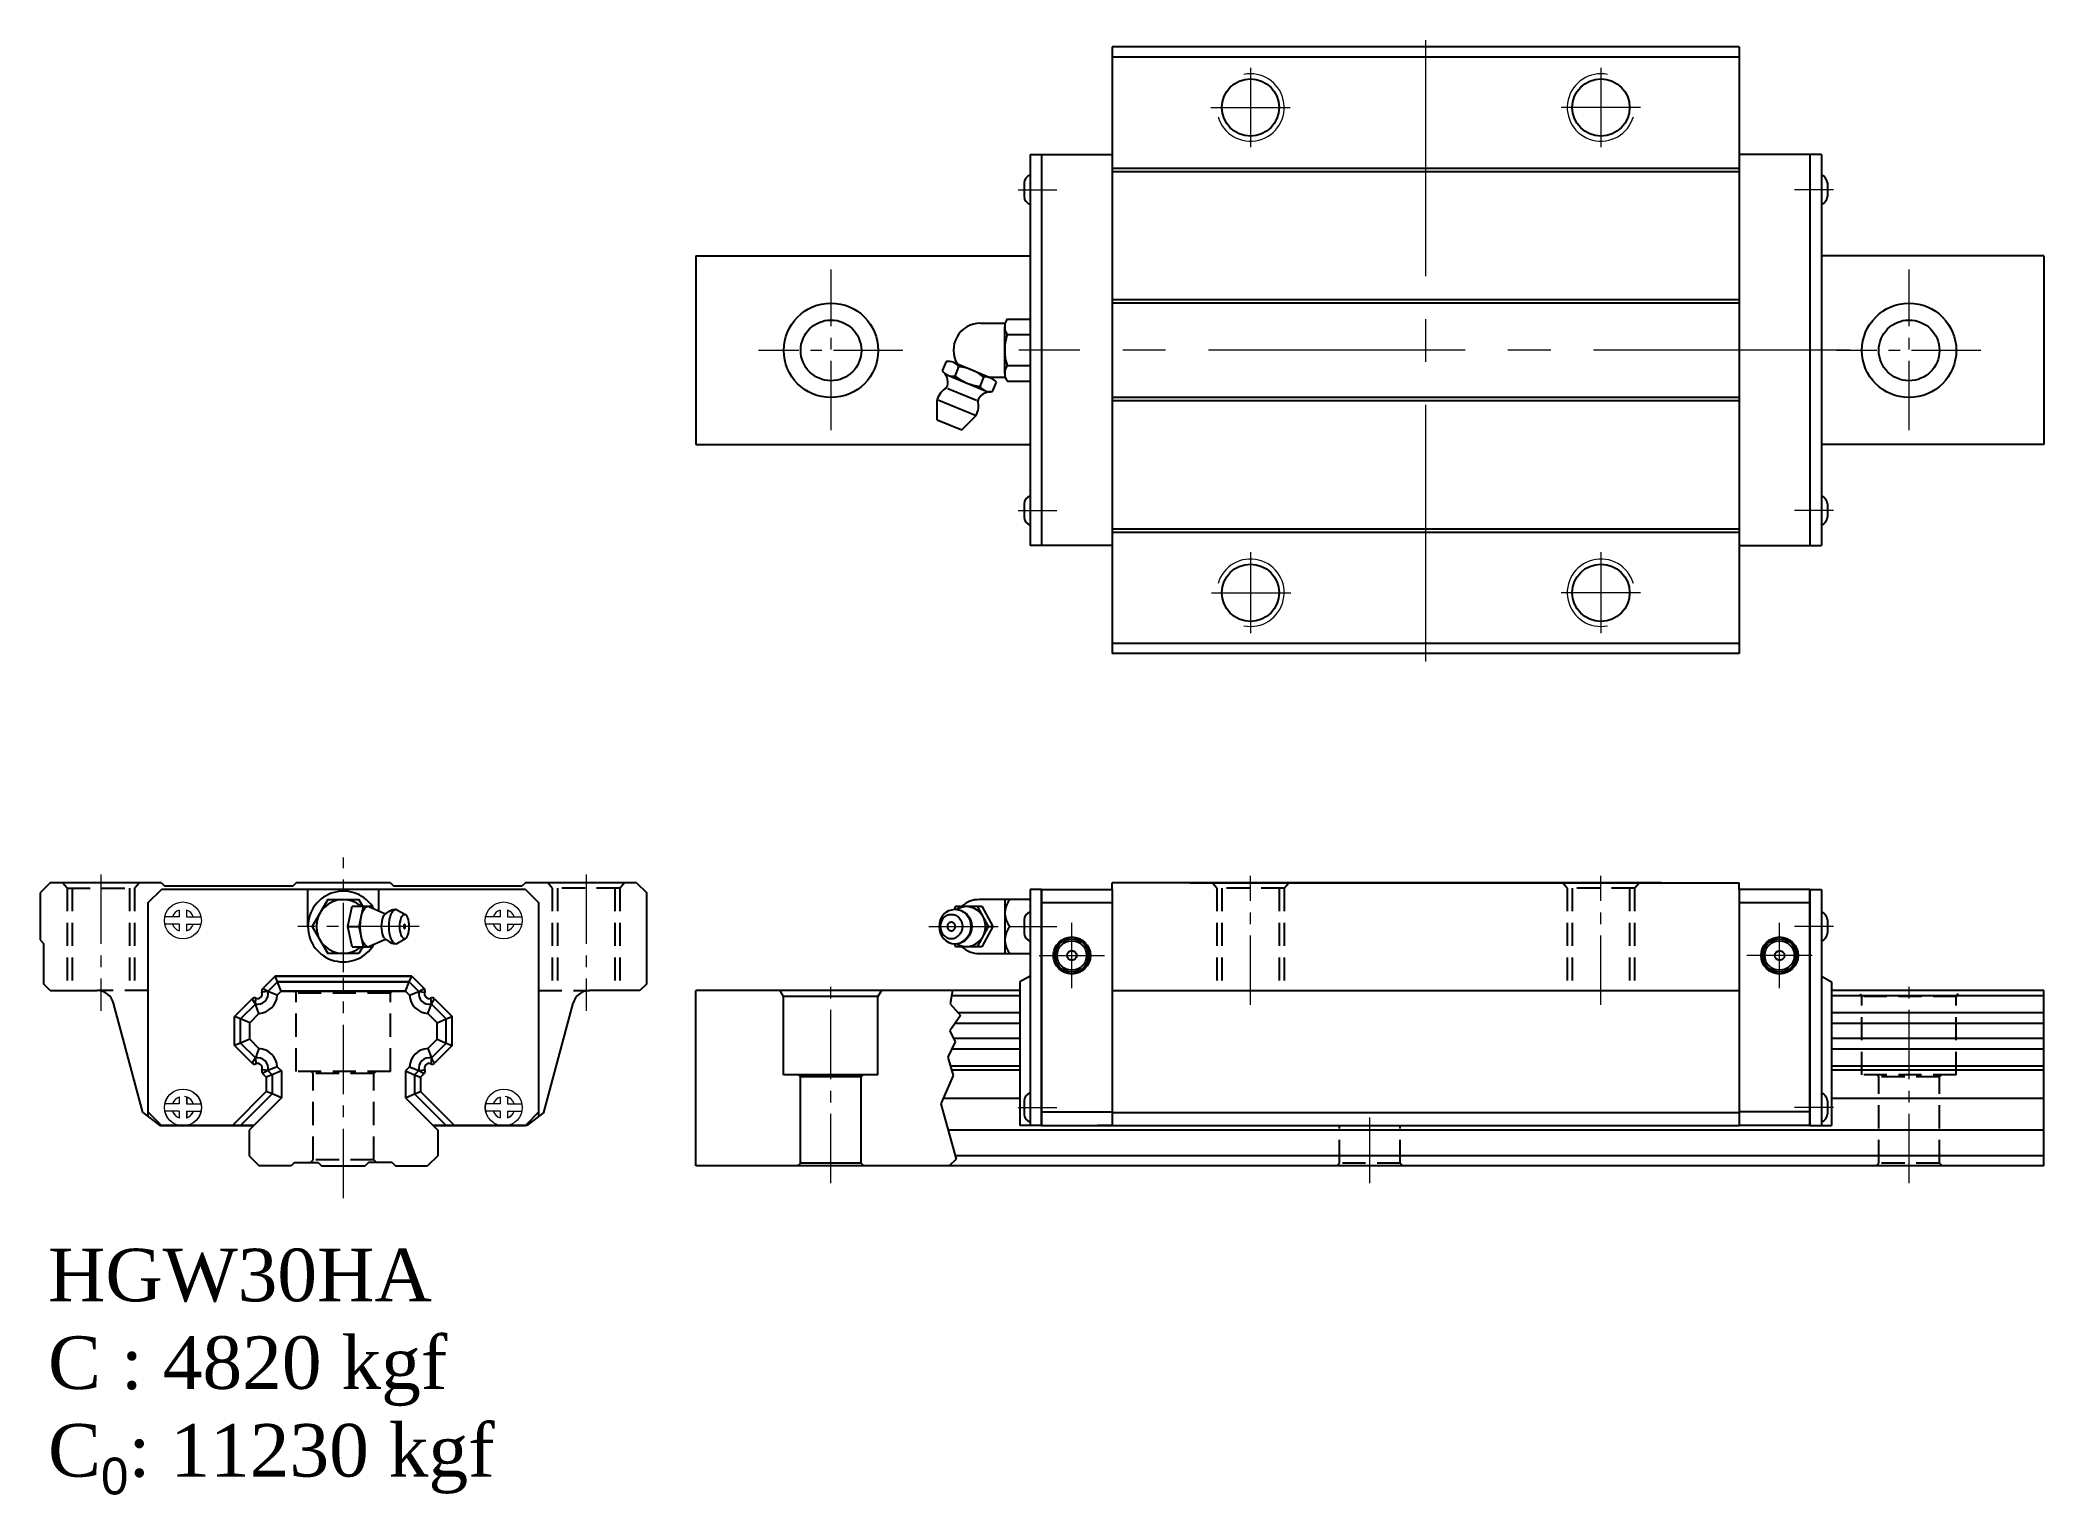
# Model space of a CAD drawing. Extents: x -45 to 252, y -55 to 161.
import ezdxf

# ---------------------------------------------------------------- set-up
doc = ezdxf.new("R2010")
doc.units = 0
doc.header["$LTSCALE"] = 2
doc.header["$MEASUREMENT"] = 0
doc.header["$PDSIZE"] = 0.001
doc.linetypes.add('CENTER2', pattern=[28.575, 19.05, -3.175, 3.175, -3.175])
doc.linetypes.add('DASHED2', pattern=[9.525, 6.35, -3.175])
doc.layers.get('0').update_dxf_attribs({"linetype": 'CONTINUOUS'})
for name, color, linetype, lineweight in [('AM7', 4, 'CENTER2', 20), ('中心線', 4, 'CENTER2', 20), ('指線', 3, 'CONTINUOUS', 15), ('標註線', 3, 'CONTINUOUS', 15)]:
    doc.layers.add(name, color=color, linetype=linetype, lineweight=lineweight)
doc.layers.add('建構線', color=1, linetype='CONTINUOUS')
doc.layers.add('虛線', color=6, linetype='DASHED2', plot=False)

# ---------------------------------------------------------------- blocks, each defined once
blk = doc.blocks.new('HGW30HA_F')
at = {"ltscale": 0.27}
for p, q in [((-35, 36), (-46.5, 36)), ((-46.5, 35), (-46.5, 36)), ((35, 36), (-35, 36)), ((-35, 36), (46.5, 36)), ((46.5, 35), (46.5, 36)), ((-57, 35), (-46.5, 35)), ((-57, 0), (-57, 35)), ((-57, 35), (-57, 0)), ((-57, 35), (-57, 0)), ((-46.5, 33), (-57, 33)), ((-46.5, 35), (-46.5, 0)), ((57, 35), (46.5, 35)), ((57, 35), (46.5, 35)), ((46.5, 35), (46.5, 0)), ((57, 33), (46.5, 33)), ((57, 35), (57, 0)), ((57, 35), (57, 0)), ((57, 0), (57, 35)), ((-46.5, 20), (46.5, 20)), ((-57, 2), (-46.5, 2)), ((-57, 0), (-46.5, 0)), ((-46.5, 0), (-48.7, 0)), ((-46.5, 1.93), (46.5, 1.93)), ((-46.5, 0), (46.5, 0)), ((57, 2), (46.5, 2)), ((57, 2), (46.5, 2)), ((57, 0), (46.5, 0)), ((57, 0), (46.5, 0))]:
    blk.add_line(p, q, dxfattribs=at)
for centre, radius in [((-52.5, 25.2), 2.75), ((-52.5, 25.2), 2.49), ((-52.5, 25.2), 2.19), ((52.5, 25.2), 2.75), ((52.5, 25.2), 2.49), ((52.5, 25.2), 2.19), ((-52.5, 25.2), 0.719), ((52.5, 25.2), 0.719)]:
    blk.add_circle(centre, radius, dxfattribs=at)
at = {"layer": '中心線', "ltscale": 0.27}
for p, q in [((-26, 17.87), (-26, 37.03)), ((26, 17.87), (26, 37.03)), ((-52.5, 20.36), (-52.5, 30.04)), ((52.5, 20.36), (52.5, 30.04)), ((-57.34, 25.2), (-47.66, 25.2)), ((57.34, 25.2), (47.66, 25.2))]:
    blk.add_line(p, q, dxfattribs=at)
at = {"layer": '虛線', "ltscale": 0.27}
for p, q in [((-31, 35.2), (-31.68, 36)), ((-21, 35.2), (-20.32, 36)), ((21, 35.2), (20.32, 36)), ((31, 35.2), (31.68, 36)), ((-21, 35.2), (-31, 35.2)), ((-31, 35.2), (-31, 20)), ((-30.25, 35.2), (-30.25, 20)), ((-21.75, 35.2), (-21.75, 20)), ((-21, 35.2), (-21, 20)), ((31, 35.2), (21, 35.2)), ((21, 35.2), (21, 20)), ((21.75, 35.2), (21.75, 20)), ((30.25, 35.2), (30.25, 20)), ((31, 35.2), (31, 20))]:
    blk.add_line(p, q, dxfattribs=at)
blk = doc.blocks.new('A$C2DEF36D5')
for centre in [(-36.1, 26), (35.9, 26), (-36.1, -26), (35.9, -26)]:
    blk.add_circle(centre, 4.25)
at = {"layer": '標註線'}
for centre, start, end in [((-36.1, 26), 168.558, 74.1328), ((35.9, 26), 105.8672, 11.442), ((-36.1, -26), 285.8672, 191.442), ((35.9, -26), 348.558, 254.1328)]:
    blk.add_arc(centre, 5, start, end, dxfattribs=at)

msp = doc.modelspace()

# ---------------------------------------------------------------- linework, layer by layer
for p, q in [((114.08, 160.02), (114.08, 70.02)), ((207.08, 160.02), (114.08, 160.02)), ((114.08, 158.52), (207.08, 158.52)), ((207.08, 160.02), (207.08, 70.02)), ((101.88, 144.02), (101.88, 86.02)), ((219.28, 144.02), (219.28, 86.02)), ((101, 139.82), (101, 137.82)), ((101, 139.82), (101, 137.82)), ((114.08, 142.02), (207.08, 142.02)), ((114.08, 141.52), (207.08, 141.52)), ((220.17, 139.82), (220.17, 137.82)), ((220.17, 139.82), (220.17, 137.82)), ((52.3, 129.02), (101.88, 129.02)), ((252.3, 129.02), (219.28, 129.02)), ((114.08, 122.52), (207.08, 122.52)), ((114.08, 122.02), (207.08, 122.02)), ((114.08, 108.02), (207.08, 108.02)), ((114.08, 107.52), (207.08, 107.52)), ((52.3, 101.02), (101.88, 101.02)), ((252.3, 101.02), (219.28, 101.02)), ((101, 92.22), (101, 90.22)), ((101, 92.22), (101, 90.22)), ((220.17, 92.22), (220.17, 90.22)), ((220.17, 92.22), (220.17, 90.22)), ((114.08, 88.52), (207.08, 88.52)), ((114.08, 88.02), (207.08, 88.02)), ((114.08, 71.52), (207.08, 71.52)), ((207.08, 70.02), (114.08, 70.02)), ((101.88, 35), (101.88, 22.14)), ((101.88, 35), (101.88, 22.14)), ((103.58, 35), (101.88, 35)), ((103.58, 35), (101.88, 35)), ((217.58, 35), (219.28, 35)), ((217.58, 35), (219.28, 35)), ((219.28, 35), (219.28, 22.14)), ((219.28, 35), (219.28, 22.14)), ((101, 30.5), (101, 28.5)), ((101, 30.5), (101, 28.5)), ((220.17, 30.5), (220.17, 28.5)), ((220.17, 30.5), (220.17, 28.5)), ((101.88, 22.14), (100.38, 21.27)), ((101.88, 22.14), (100.38, 21.27)), ((100.38, 21.27), (100.38, 0)), ((100.38, 21.27), (100.38, 0)), ((101.88, 22.14), (101.88, 0)), ((101.88, 22.14), (101.88, 0)), ((219.28, 22.14), (219.28, 0)), ((219.28, 22.14), (219.28, 0)), ((219.28, 22.14), (220.78, 21.27)), ((219.28, 22.14), (220.78, 21.27)), ((220.78, 21.27), (220.78, 0)), ((220.78, 21.27), (220.78, 0)), ((101, 3.65), (101, 1.65)), ((101, 3.65), (101, 1.65)), ((220.17, 3.65), (220.17, 1.65)), ((220.17, 3.65), (220.17, 1.65)), ((103.58, 0), (100.38, 0)), ((103.58, 0), (100.38, 0)), ((217.58, 0), (220.78, 0)), ((217.58, 0), (220.78, 0))]:
    msp.add_line(p, q)
at = {"ltscale": 0.27}
for p, q in [((101.88, 144.02), (114.08, 144.02)), ((103.58, 144.02), (103.58, 86.02)), ((219.28, 144.02), (207.08, 144.02)), ((217.58, 144.02), (217.58, 86.02)), ((52.3, 129.02), (52.3, 101.02)), ((252.3, 129.02), (252.3, 101.02)), ((114.08, 86.02), (101.88, 86.02)), ((207.08, 86.02), (219.28, 86.02)), ((-43.5, 36), (-45, 34.5)), ((-27, 36), (-43.5, 36)), ((-27, 36), (-26.5, 35.5)), ((-7, 36), (-7.5, 35.5)), ((7, 36), (-7, 36)), ((7, 36), (7.5, 35.5)), ((27, 36), (26.5, 35.5)), ((43.5, 36), (27, 36)), ((43.5, 36), (45, 34.5)), ((-45, 34.5), (-45, 27.5)), ((-29, 33), (-27, 35)), ((-29, 33), (-29, 1.36)), ((27, 35), (-27, 35)), ((-7.5, 35.5), (-26.5, 35.5)), ((-5.25, 29.5), (-5.25, 35)), ((-5.25, 29.5), (-5.25, 35)), ((-2.31, 33.5), (-4.62, 29.5)), ((-2.31, 33.5), (2.31, 33.5)), ((2.89, 32.5), (2.31, 33.5)), ((5.25, 31.82), (5.25, 35)), ((5.25, 31.82), (5.25, 35)), ((26.5, 35.5), (7.5, 35.5)), ((27, 35), (29, 33)), ((29, 1.36), (29, 33)), ((45, 21), (45, 34.5)), ((101.88, 33.5), (94.37, 33.5)), ((98.12, 33.5), (98.12, 25.5)), ((103.58, 0), (103.58, 35)), ((103.58, 35), (103.58, 0)), ((103.58, 35), (103.58, 0)), ((217.58, 35), (217.58, 0)), ((217.58, 35), (217.58, 0)), ((217.58, 0), (217.58, 35)), ((0.64, 29.5), (1.3, 32.5)), ((1.3, 32.5), (4.32, 32.5)), ((2.33, 29.5), (2.99, 32.5)), ((2.5, 29.5), (2.53, 30.09)), ((2.53, 30.09), (2.59, 30.65)), ((2.59, 30.65), (2.7, 31.17)), ((2.7, 31.17), (2.84, 31.62)), ((2.84, 31.62), (3.01, 31.99)), ((3.01, 31.99), (3.21, 32.27)), ((3.21, 32.27), (3.43, 32.44)), ((3.43, 32.44), (3.65, 32.5)), ((3.65, 32.5), (3.88, 32.44)), ((3.88, 32.44), (5.88, 31.54)), ((4.38, 32.22), (4.32, 32.5)), ((5.68, 29.5), (5.7, 29.88)), ((5.7, 29.88), (5.74, 30.25)), ((5.74, 30.25), (5.81, 30.58)), ((5.81, 30.58), (5.9, 30.88)), ((5.88, 31.54), (6.12, 31.44)), ((5.9, 30.88), (6.01, 31.12)), ((6.01, 31.12), (6.14, 31.3)), ((6.12, 31.44), (6.33, 31.45)), ((6.14, 31.3), (6.28, 31.41)), ((6.28, 31.41), (6.33, 31.45)), ((6.33, 31.45), (6.89, 31.81)), ((6.72, 31.68), (6.89, 31.81)), ((6.79, 29.5), (6.81, 30)), ((6.81, 30), (6.86, 30.48)), ((6.86, 30.48), (6.95, 30.92)), ((6.89, 31.81), (7.21, 31.98)), ((6.95, 30.92), (7.07, 31.31)), ((7.07, 31.31), (7.22, 31.62)), ((7.21, 31.98), (7.4, 32.03)), ((7.22, 31.62), (7.39, 31.86)), ((7.39, 31.86), (7.57, 32)), ((7.4, 32.03), (7.76, 32.05)), ((7.57, 32), (7.76, 32.05)), ((7.76, 32.05), (7.95, 32)), ((7.95, 32), (9.2, 31.26)), ((8.39, 29.5), (8.4, 29.85)), ((8.4, 29.85), (8.44, 30.19)), ((8.44, 30.19), (8.5, 30.5)), ((8.5, 30.5), (8.59, 30.77)), ((8.59, 30.77), (8.69, 30.99)), ((8.69, 30.99), (8.81, 31.16)), ((8.81, 31.16), (8.94, 31.26)), ((8.94, 31.26), (9.07, 31.29)), ((9.07, 31.29), (9.2, 31.26)), ((9.2, 31.26), (9.33, 31.16)), ((9.45, 30.99), (9.33, 31.16)), ((9.56, 30.77), (9.45, 30.99)), ((9.64, 30.5), (9.56, 30.77)), ((9.7, 30.19), (9.64, 30.5)), ((9.74, 29.85), (9.7, 30.19)), ((9.76, 29.5), (9.74, 29.85)), ((88.43, 30), (88.38, 29.5)), ((88.56, 30.48), (88.43, 30)), ((88.58, 29.85), (88.54, 29.5)), ((88.78, 30.92), (88.56, 30.48)), ((88.67, 30.19), (88.58, 29.85)), ((88.82, 30.5), (88.67, 30.19)), ((89.07, 31.31), (88.78, 30.92)), ((89.03, 30.77), (88.82, 30.5)), ((89.03, 30.77), (89.28, 30.99)), ((89.07, 31.31), (89.43, 31.62)), ((89.28, 30.99), (89.57, 31.16)), ((89.43, 31.62), (89.84, 31.86)), ((89.54, 31.14), (89.54, 31.14)), ((89.57, 31.16), (89.88, 31.26)), ((89.84, 31.86), (90.28, 32)), ((89.88, 31.26), (90.2, 31.29)), ((90.2, 31.29), (90.52, 31.26)), ((90.28, 32), (90.74, 32.05)), ((90.52, 31.26), (90.83, 31.16)), ((90.84, 32.5), (90.6, 32.04)), ((90.74, 32.05), (91.2, 32)), ((90.83, 31.16), (91.12, 30.99)), ((90.84, 32.5), (94.74, 32.5)), ((90.96, 32.03), (91.38, 32.27)), ((91.12, 30.99), (91.37, 30.77)), ((91.2, 32), (91.35, 31.98)), ((91.2, 32), (91.64, 31.86)), ((91.35, 31.98), (91.78, 31.83)), ((91.37, 30.77), (91.58, 30.5)), ((91.38, 32.27), (91.9, 32.44)), ((91.58, 30.5), (91.73, 30.19)), ((91.64, 31.86), (92.05, 31.62)), ((91.73, 30.19), (91.82, 29.85)), ((91.78, 31.83), (92.19, 31.6)), ((91.82, 29.85), (91.85, 29.5)), ((91.9, 32.44), (92.44, 32.5)), ((92.05, 31.62), (92.41, 31.31)), ((92.19, 31.6), (92.54, 31.29)), ((92.41, 31.31), (92.7, 30.92)), ((92.44, 32.5), (92.98, 32.44)), ((92.54, 31.29), (92.83, 30.9)), ((92.7, 30.92), (92.92, 30.48)), ((92.83, 30.9), (93.05, 30.47)), ((92.92, 30.48), (93.05, 30)), ((92.98, 32.44), (93.5, 32.27)), ((93.05, 30.47), (93.18, 29.99)), ((93.05, 30), (93.1, 29.5)), ((93.18, 29.99), (93.22, 29.5)), ((93.5, 32.27), (93.98, 31.99)), ((93.98, 31.99), (94.4, 31.62)), ((94.04, 32.5), (95.64, 29.5)), ((94.4, 31.62), (94.75, 31.17)), ((94.74, 32.5), (96.34, 29.5)), ((94.75, 31.17), (95, 30.65)), ((95, 30.65), (95.16, 30.09)), ((95.16, 30.09), (95.22, 29.5)), ((-45, 27.5), (-44.5, 27)), ((-44.5, 27), (-44.5, 21)), ((-4.62, 29.5), (-2.31, 25.5)), ((0.64, 29.5), (2.33, 29.5)), ((1.3, 26.5), (0.64, 29.5)), ((2.99, 26.5), (2.33, 29.5)), ((2.53, 28.91), (2.5, 29.5)), ((2.59, 28.35), (2.53, 28.91)), ((2.7, 27.83), (2.59, 28.35)), ((2.84, 27.38), (2.7, 27.83)), ((3.01, 27.01), (2.84, 27.38)), ((3.21, 26.73), (3.01, 27.01)), ((3.88, 26.56), (5.88, 27.46)), ((4.32, 26.5), (4.38, 26.78)), ((5.7, 29.12), (5.68, 29.5)), ((5.74, 28.75), (5.7, 29.12)), ((5.81, 28.42), (5.74, 28.75)), ((5.9, 28.12), (5.81, 28.42)), ((5.88, 27.46), (6.12, 27.56)), ((6.01, 27.88), (5.9, 28.12)), ((6.14, 27.7), (6.01, 27.88)), ((6.07, 27.56), (6.12, 27.56)), ((6.12, 27.56), (6.33, 27.55)), ((6.14, 27.7), (6.28, 27.59)), ((6.28, 27.59), (6.33, 27.55)), ((6.33, 27.55), (6.89, 27.19)), ((6.81, 29), (6.79, 29.5)), ((6.86, 28.52), (6.81, 29)), ((6.95, 28.08), (6.86, 28.52)), ((6.89, 27.19), (7.21, 27.02)), ((7.07, 27.69), (6.95, 28.08)), ((7.22, 27.38), (7.07, 27.69)), ((7.21, 27.02), (7.4, 26.97)), ((7.39, 27.14), (7.22, 27.38)), ((7.39, 27.14), (7.57, 27)), ((7.4, 26.97), (7.76, 26.95)), ((7.57, 27), (7.76, 26.95)), ((7.76, 26.95), (7.95, 27)), ((7.95, 27), (9.2, 27.74)), ((8.4, 29.15), (8.39, 29.5)), ((8.44, 28.81), (8.4, 29.15)), ((8.5, 28.5), (8.44, 28.81)), ((8.59, 28.23), (8.5, 28.5)), ((8.69, 28.01), (8.59, 28.23)), ((8.81, 27.84), (8.69, 28.01)), ((8.8, 27.86), (8.8, 27.86)), ((8.81, 27.84), (8.94, 27.74)), ((8.94, 27.74), (9.07, 27.71)), ((9.07, 27.71), (9.2, 27.74)), ((9.2, 27.74), (9.33, 27.84)), ((9.33, 27.84), (9.45, 28.01)), ((9.45, 28.01), (9.56, 28.23)), ((9.56, 28.23), (9.64, 28.5)), ((9.64, 28.5), (9.7, 28.81)), ((9.7, 28.81), (9.74, 29.15)), ((9.74, 29.15), (9.76, 29.5)), ((88.38, 29.5), (88.43, 29)), ((88.43, 29), (88.56, 28.52)), ((88.54, 29.5), (88.58, 29.15)), ((88.56, 28.52), (88.78, 28.08)), ((88.58, 29.15), (88.67, 28.81)), ((88.67, 28.81), (88.82, 28.5)), ((88.78, 28.08), (89.07, 27.69)), ((88.82, 28.5), (89.03, 28.23)), ((89.03, 28.23), (89.28, 28.01)), ((89.07, 27.69), (89.43, 27.38)), ((89.28, 28.01), (89.57, 27.84)), ((89.43, 27.38), (89.84, 27.14)), ((89.54, 27.86), (89.54, 27.86)), ((89.57, 27.84), (89.88, 27.74)), ((89.84, 27.14), (90.28, 27)), ((89.88, 27.74), (90.2, 27.71)), ((90.2, 27.71), (90.52, 27.74)), ((90.28, 27), (90.74, 26.95)), ((90.52, 27.74), (90.83, 27.84)), ((90.6, 26.96), (90.84, 26.5)), ((90.74, 26.95), (91.2, 27)), ((90.83, 27.84), (91.12, 28.01)), ((90.96, 26.97), (91.38, 26.73)), ((91.12, 28.01), (91.37, 28.23)), ((91.2, 27), (91.64, 27.14)), ((91.2, 27), (91.35, 27.02)), ((91.35, 27.02), (91.78, 27.17)), ((91.58, 28.5), (91.37, 28.23)), ((91.73, 28.81), (91.58, 28.5)), ((91.64, 27.14), (92.05, 27.38)), ((91.82, 29.15), (91.73, 28.81)), ((91.78, 27.17), (92.19, 27.4)), ((91.85, 29.5), (91.82, 29.15)), ((92.05, 27.38), (92.41, 27.69)), ((92.19, 27.4), (92.54, 27.71)), ((92.7, 28.08), (92.41, 27.69)), ((92.83, 28.1), (92.54, 27.71)), ((92.92, 28.52), (92.7, 28.08)), ((93.05, 28.53), (92.83, 28.1)), ((93.05, 29), (92.92, 28.52)), ((93.1, 29.5), (93.05, 29)), ((93.18, 29.01), (93.05, 28.53)), ((93.22, 29.5), (93.18, 29.01)), ((93.5, 26.73), (93.98, 27.01)), ((93.98, 27.01), (94.4, 27.38)), ((95.64, 29.5), (94.04, 26.5)), ((94.75, 27.83), (94.4, 27.38)), ((96.34, 29.5), (94.74, 26.5)), ((95, 28.35), (94.75, 27.83)), ((95.16, 28.91), (95, 28.35)), ((95.22, 29.5), (95.16, 28.91)), ((95.64, 29.5), (96.34, 29.5)), ((2.31, 25.5), (-2.31, 25.5)), ((1.3, 26.5), (4.32, 26.5)), ((2.89, 26.5), (2.31, 25.5)), ((3.21, 26.73), (3.43, 26.56)), ((3.43, 26.56), (3.65, 26.5)), ((3.65, 26.5), (3.88, 26.56)), ((94.74, 26.5), (90.84, 26.5)), ((91.38, 26.73), (91.9, 26.56)), ((91.9, 26.56), (92.44, 26.5)), ((92.44, 26.5), (92.98, 26.56)), ((92.98, 26.56), (93.5, 26.73)), ((94.37, 25.5), (101.88, 25.5)), ((-43.5, 20), (-44.5, 21)), ((-10.14, 22.14), (-11.97, 20.3)), ((-10.14, 22.14), (-11.97, 20.3)), ((-9.78, 21.27), (-11.21, 19.85)), ((-9.78, 21.27), (-11.21, 19.85)), ((-10.14, 22.14), (10.14, 22.14)), ((10.14, 22.14), (-10.14, 22.14)), ((-9.78, 21.27), (-10.14, 22.14)), ((-9.78, 21.27), (-10.14, 22.14)), ((-9.78, 21.27), (9.78, 21.27)), ((9.78, 21.27), (-9.78, 21.27)), ((-9.21, 19.9), (-9.78, 21.27)), ((-9.21, 19.9), (-9.78, 21.27)), ((9.21, 19.9), (9.78, 21.27)), ((9.21, 19.9), (9.78, 21.27)), ((9.78, 21.27), (10.14, 22.14)), ((9.78, 21.27), (10.14, 22.14)), ((9.78, 21.27), (11.21, 19.85)), ((9.78, 21.27), (11.21, 19.85)), ((10.14, 22.14), (11.97, 20.3)), ((10.14, 22.14), (11.97, 20.3)), ((45, 21), (44, 20)), ((-43.5, 20), (-36.51, 20)), ((-29.75, 1.93), (-34.09, 18.15)), ((-13.52, 18.76), (-16.14, 16.14)), ((-13.52, 18.76), (-16.14, 16.14)), ((-13.06, 18), (-15.27, 15.78)), ((-13.06, 18), (-15.27, 15.78)), ((-13.06, 18), (-13.52, 18.76)), ((-13.06, 18), (-13.52, 18.76)), ((-13.06, 18), (-12.98, 18.87)), ((-13.06, 18), (-12.98, 18.87)), ((-12.52, 16.59), (-13.06, 18)), ((-12.52, 16.59), (-13.06, 18)), ((-11.21, 19.85), (-12.08, 19.77)), ((-11.21, 19.85), (-12.08, 19.77)), ((-11.21, 19.85), (-11.97, 20.3)), ((-11.21, 19.85), (-11.97, 20.3)), ((-9.81, 19.3), (-11.21, 19.85)), ((-9.8, 19.31), (-11.21, 19.85)), ((-9.21, 19.9), (-9.8, 19.31)), ((-9.21, 19.9), (-9.8, 19.31)), ((-9.21, 19.9), (9.21, 19.9)), ((9.21, 19.9), (-9.21, 19.9)), ((-9.21, 19.9), (9.21, 19.9)), ((9.21, 19.9), (-9.21, 19.9)), ((9.11, 19.9), (-9.11, 19.9)), ((-9.11, 19.9), (9.11, 19.9)), ((9.11, 19.9), (-9.11, 19.9)), ((-9.11, 19.9), (9.11, 19.9)), ((9.21, 19.9), (9.8, 19.31)), ((9.21, 19.9), (9.8, 19.31)), ((9.21, 19.9), (9.8, 19.31)), ((9.21, 19.9), (9.8, 19.31)), ((9.8, 19.31), (11.21, 19.85)), ((9.81, 19.3), (11.21, 19.85)), ((11.21, 19.85), (11.97, 20.3)), ((11.21, 19.85), (11.97, 20.3)), ((11.21, 19.85), (12.08, 19.77)), ((11.21, 19.85), (12.08, 19.77)), ((12.52, 16.59), (13.06, 18)), ((12.52, 16.59), (13.06, 18)), ((13.06, 18), (12.98, 18.87)), ((13.06, 18), (12.98, 18.87)), ((13.06, 18), (13.51, 18.76)), ((13.06, 18), (13.51, 18.76)), ((13.06, 18), (15.27, 15.78)), ((13.06, 18), (15.27, 15.78)), ((13.51, 18.76), (16.14, 16.14)), ((13.51, 18.76), (16.14, 16.14)), ((29.75, 1.93), (34.09, 18.15)), ((44, 20), (36.51, 20)), ((52.3, -6), (52.3, 20)), ((100.38, 20), (52.3, 20)), ((65.3, 19.1), (64.78, 20)), ((65.3, 7.5), (65.3, 19.1)), ((79.3, 19.1), (65.3, 19.1)), ((79.82, 20), (79.3, 19.1)), ((79.3, 7.5), (79.3, 19.1)), ((100.38, 19.2), (90.23, 19.2)), ((252.3, 20), (220.78, 20)), ((252.3, 19.2), (220.78, 19.2)), ((252.3, -6), (252.3, 20)), ((-16.14, 11.85), (-16.14, 16.14)), ((-16.14, 11.85), (-16.14, 16.14)), ((-15.27, 15.78), (-16.14, 16.14)), ((-15.27, 15.78), (-16.14, 16.14)), ((-13.9, 15.21), (-15.27, 15.78)), ((-13.9, 15.21), (-15.27, 15.78)), ((-15.27, 12.21), (-15.27, 15.78)), ((-15.27, 12.21), (-15.27, 15.78)), ((-12.52, 16.59), (-13.9, 15.21)), ((-12.52, 16.59), (-13.9, 15.21)), ((-13.9, 12.78), (-13.9, 15.21)), ((-13.9, 12.78), (-13.9, 15.21)), ((-13.9, 12.78), (-13.9, 15.21)), ((-13.9, 12.78), (-13.9, 15.21)), ((12.52, 16.59), (13.9, 15.21)), ((12.52, 16.59), (13.9, 15.21)), ((12.52, 16.59), (13.9, 15.21)), ((12.52, 16.59), (13.9, 15.21)), ((13.9, 15.21), (15.27, 15.78)), ((13.9, 15.21), (15.27, 15.78)), ((13.9, 12.78), (13.9, 15.21)), ((13.9, 12.78), (13.9, 15.21)), ((13.9, 12.78), (13.9, 15.21)), ((13.9, 12.78), (13.9, 15.21)), ((15.27, 15.78), (16.14, 16.14)), ((15.27, 15.78), (16.14, 16.14)), ((15.27, 12.21), (15.27, 15.78)), ((15.27, 12.21), (15.27, 15.78)), ((16.14, 11.85), (16.14, 16.14)), ((16.14, 11.85), (16.14, 16.14)), ((100.38, 15.11), (90.75, 15.11)), ((100.38, 16.7), (91.2, 16.7)), ((252.3, 16.7), (220.78, 16.7)), ((252.3, 15.11), (220.78, 15.11)), ((-15.27, 12.21), (-16.14, 11.85)), ((-15.27, 12.21), (-16.14, 11.85)), ((-13.9, 12.78), (-15.27, 12.21)), ((-13.9, 12.78), (-15.27, 12.21)), ((-15.27, 12.21), (-13.06, 10)), ((-15.27, 12.21), (-13.06, 10)), ((-13.9, 12.78), (-12.53, 11.4)), ((-13.9, 12.78), (-12.53, 11.4)), ((-13.9, 12.78), (-12.53, 11.4)), ((-13.9, 12.78), (-12.53, 11.4)), ((13.9, 12.78), (12.52, 11.4)), ((13.9, 12.78), (12.52, 11.4)), ((13.9, 12.78), (12.52, 11.4)), ((13.9, 12.78), (12.52, 11.4)), ((15.27, 12.21), (13.06, 10)), ((15.27, 12.21), (13.06, 10)), ((13.9, 12.78), (15.27, 12.21)), ((13.9, 12.78), (15.27, 12.21)), ((15.27, 12.21), (16.14, 11.85)), ((15.27, 12.21), (16.14, 11.85)), ((100.38, 12.88), (90.54, 12.88)), ((252.3, 12.88), (220.78, 12.88)), ((-16.14, 11.85), (-13.52, 9.23)), ((-16.14, 11.85), (-13.52, 9.23)), ((-13.52, 9.23), (-13.06, 10)), ((-13.52, 9.23), (-13.06, 10)), ((-12.53, 11.4), (-13.06, 10)), ((-12.52, 11.4), (-13.06, 10)), ((-13.06, 10), (-12.98, 9.12)), ((-13.06, 10), (-12.98, 9.12)), ((12.52, 11.4), (13.06, 10)), ((12.52, 11.4), (13.06, 10)), ((13.06, 10), (12.98, 9.12)), ((13.06, 10), (12.98, 9.12)), ((13.52, 9.23), (13.06, 10)), ((13.52, 9.23), (13.06, 10)), ((16.14, 11.85), (13.52, 9.23)), ((16.14, 11.85), (13.52, 9.23)), ((100.38, 11.29), (90.26, 11.29)), ((252.3, 11.29), (220.78, 11.29)), ((-11.21, 8.14), (-12.09, 8.23)), ((-11.21, 8.14), (-12.09, 8.23)), ((-11.21, 8.14), (-11.98, 7.69)), ((-11.98, 7.69), (-11.44, 7.15)), ((-11.21, 8.14), (-11.98, 7.69)), ((-11.98, 7.69), (-11.44, 7.15)), ((-10.57, 7.51), (-11.44, 7.15)), ((-10.57, 7.51), (-11.44, 7.15)), ((-11.44, 7.15), (-11.44, 5.03)), ((-11.44, 7.15), (-11.44, 5.03)), ((-9.8, 8.68), (-11.21, 8.14)), ((-9.8, 8.68), (-11.21, 8.14)), ((-11.21, 8.14), (-10.57, 7.51)), ((-11.21, 8.14), (-10.57, 7.51)), ((-9.2, 8.08), (-10.57, 7.51)), ((-9.2, 8.08), (-10.57, 7.51)), ((-10.57, 7.51), (-10.57, 4.67)), ((-10.57, 7.51), (-10.57, 4.67)), ((-9.8, 8.68), (-9.2, 8.08)), ((-9.8, 8.68), (-9.2, 8.08)), ((-9.8, 8.68), (-9.2, 8.08)), ((-9.8, 8.68), (-9.2, 8.08)), ((-9.2, 8.08), (-9.2, 4.1)), ((-9.2, 8.08), (-9.2, 4.1)), ((-9.2, 8.08), (-9.2, 4.1)), ((-9.2, 8.08), (-9.2, 4.1)), ((9.8, 8.68), (9.2, 8.08)), ((9.8, 8.68), (9.2, 8.08)), ((9.8, 8.68), (9.2, 8.08)), ((9.8, 8.68), (9.2, 8.08)), ((9.2, 8.08), (10.57, 7.51)), ((9.2, 8.08), (10.57, 7.51)), ((9.2, 8.08), (9.2, 4.1)), ((9.2, 8.08), (9.2, 4.1)), ((9.2, 8.08), (9.2, 4.1)), ((9.2, 8.08), (9.2, 4.1)), ((9.8, 8.68), (11.21, 8.14)), ((9.8, 8.68), (11.21, 8.14)), ((11.21, 8.14), (10.57, 7.51)), ((11.21, 8.14), (10.57, 7.51)), ((10.57, 7.51), (11.44, 7.15)), ((10.57, 7.51), (11.44, 7.15)), ((10.57, 7.51), (10.57, 4.67)), ((10.57, 7.51), (10.57, 4.67)), ((11.21, 8.14), (12.09, 8.23)), ((11.21, 8.14), (12.09, 8.23)), ((11.21, 8.14), (11.97, 7.69)), ((11.21, 8.14), (11.97, 7.69)), ((11.97, 7.69), (11.44, 7.15)), ((11.97, 7.69), (11.44, 7.15)), ((11.44, 7.15), (11.44, 5.03)), ((11.44, 7.15), (11.44, 5.03)), ((79.3, 7.5), (65.3, 7.5)), ((67.5, 7.5), (67.8, 7.2)), ((67.8, -5.6), (67.8, 7.2)), ((76.8, 7.2), (67.8, 7.2)), ((77.1, 7.5), (76.8, 7.2)), ((76.8, -5.6), (76.8, 7.2)), ((100.38, 8.79), (90.05, 8.79)), ((100.38, 8.18), (90.23, 8.18)), ((252.3, 8.79), (220.78, 8.79)), ((252.3, 8.18), (220.78, 8.18)), ((-11.44, 5.03), (-16.47, 0)), ((-11.44, 5.03), (-16.47, 0)), ((-10.57, 4.67), (-15.24, 0)), ((-10.57, 4.67), (-15.24, 0)), ((-9.2, 4.1), (-14, -0.7)), ((-9.2, 4.1), (-13.3, 0)), ((-10.57, 4.67), (-11.44, 5.03)), ((-10.57, 4.67), (-11.44, 5.03)), ((-9.2, 4.1), (-10.57, 4.67)), ((-9.2, 4.1), (-10.57, 4.67)), ((9.2, 4.1), (10.57, 4.67)), ((9.2, 4.1), (10.57, 4.67)), ((9.2, 4.1), (13.3, 0)), ((9.2, 4.1), (14, -0.7)), ((10.57, 4.67), (11.44, 5.03)), ((10.57, 4.67), (11.44, 5.03)), ((10.57, 4.67), (15.24, 0)), ((10.57, 4.67), (15.24, 0)), ((11.44, 5.03), (16.47, 0)), ((11.44, 5.03), (16.47, 0)), ((100.38, 4), (89, 4)), ((252.3, 4), (220.78, 4)), ((-29.75, 1.93), (-27.23, 0)), ((-27, 0), (-29, 2)), ((-13.3, 0), (-27, 0)), ((-27, 0), (-13.3, 0)), ((-27, 0), (-20.8, 0)), ((-27, 0), (-20.8, 0)), ((13.3, 0), (27, 0)), ((13.3, 0), (27, 0)), ((27, 0), (20.8, 0)), ((27.23, 0), (20.8, 0)), ((29, 2), (27, 0)), ((29.75, 1.93), (27.23, 0)), ((-27.23, 0), (-20.8, 0)), ((-27, 0), (-13.3, 0)), ((-14, -0.7), (-14, -4.5)), ((27, 0), (13.3, 0)), ((14, -0.7), (14, -4.5)), ((27, 0), (20.8, 0)), ((252.3, -0.7), (89.73, -0.7)), ((-14, -4.5), (-12.5, -6)), ((-7.25, -5.5), (-7.75, -6)), ((-7.25, -5.5), (-3.75, -5.5)), ((-3.75, -5.5), (-3.25, -6)), ((3.75, -5.5), (3.25, -6)), ((7.25, -5.5), (3.75, -5.5)), ((7.25, -5.5), (7.75, -6)), ((14, -4.5), (12.5, -6)), ((67.4, -6), (67.8, -5.6)), ((76.8, -5.6), (67.8, -5.6)), ((77.2, -6), (76.8, -5.6)), ((252.3, -4.5), (90.77, -4.5)), ((-7.75, -6), (-12.5, -6)), ((-3.25, -6), (3.25, -6)), ((7.75, -6), (12.5, -6)), ((252.3, -6), (52.3, -6))]:
    msp.add_line(p, q, dxfattribs=at)
at = {"linetype": 'Continuous'}
for p, q in [((94.52, 119.02), (98.19, 119.02)), ((98.46, 119.62), (101.88, 119.62)), ((98.12, 111.57), (98.12, 118.47)), ((98.46, 117.32), (101.88, 117.32)), ((88.89, 111.94), (89.46, 113.32)), ((90.5, 113.21), (96.08, 110.9)), ((89.7, 111.28), (95.28, 108.97)), ((90.75, 111.17), (91.32, 112.55)), ((94.47, 109.63), (95.04, 111.01)), ((95.65, 111.02), (98.19, 111.02)), ((96.33, 108.86), (96.9, 110.24)), ((98.46, 112.72), (101.88, 112.72)), ((98.46, 110.42), (101.88, 110.42)), ((88.12, 107.71), (93.88, 105.33)), ((88.12, 104.68), (88.12, 107.71)), ((89.68, 109.34), (93.93, 107.58)), ((88.12, 104.68), (91.74, 103.18)), ((91.74, 103.18), (93.88, 105.33))]:
    msp.add_line(p, q, dxfattribs=at)
at = {"ltscale": 0.27}
for points in [[(8.95, 29.5), (8.99, 29.28), (9.02, 29.22), (9.05, 29.19), (9.09, 29.19), (9.13, 29.22), (9.16, 29.28), (9.19, 29.41), (9.19, 29.5), (9.16, 29.72), (9.12, 29.78), (9.09, 29.81), (9.05, 29.81), (9.02, 29.78), (8.99, 29.72), (8.96, 29.59), (8.95, 29.5)], [(90.79, 29.5), (90.76, 29.71), (90.71, 29.82), (90.65, 29.91), (90.57, 30), (90.48, 30.06), (90.38, 30.11), (90.25, 30.14), (90.13, 30.14), (90.02, 30.11), (89.9, 30.05), (89.79, 29.96), (89.7, 29.85), (89.65, 29.73), (89.62, 29.63), (89.61, 29.5), (89.64, 29.29), (89.68, 29.18), (89.75, 29.09), (89.83, 29), (89.92, 28.94), (90.02, 28.89), (90.15, 28.86), (90.27, 28.86), (90.38, 28.89), (90.5, 28.95), (90.61, 29.04), (90.69, 29.15), (90.75, 29.27), (90.78, 29.37), (90.79, 29.5)]]:
    msp.add_lwpolyline(points, dxfattribs=at)
for centre, radius in [((72.35, 114.98), 7), ((232.3, 114.98), 7), ((72.35, 114.98), 4.5), ((232.3, 114.98), 4.5)]:
    msp.add_circle(centre, radius)
for centre, start, end in [((102.22, 139.8), 105.963, 179.0724), ((218.95, 139.8), 0.9276, 74.037), ((102.22, 137.84), 180.9276, 254.037), ((102.22, 137.84), 180.9276, 254.037), ((218.95, 137.84), 285.963, 359.0724), ((218.95, 137.84), 285.963, 359.0724), ((102.22, 92.2), 105.963, 179.0724), ((218.95, 92.2), 0.9276, 74.037), ((102.22, 90.24), 180.9276, 254.037), ((102.22, 90.24), 180.9276, 254.037), ((218.95, 90.24), 285.963, 359.0724), ((218.95, 90.24), 285.963, 359.0724), ((102.22, 30.48), 105.963, 179.0724), ((102.22, 30.48), 105.963, 179.0724), ((218.95, 30.48), 0.9276, 74.037), ((218.95, 30.48), 0.9276, 74.037), ((102.22, 28.52), 180.9276, 254.037), ((102.22, 28.52), 180.9276, 254.037), ((218.95, 28.52), 285.963, 359.0724), ((218.95, 28.52), 285.963, 359.0724), ((102.22, 3.63), 105.963, 179.0724), ((102.22, 3.63), 105.963, 179.0724), ((218.95, 3.63), 0.9276, 74.037), ((218.95, 3.63), 0.9276, 74.037), ((102.22, 1.67), 180.9276, 254.037), ((102.22, 1.67), 180.9276, 254.037), ((218.95, 1.67), 285.963, 359.0724), ((218.95, 1.67), 285.963, 359.0724)]:
    msp.add_arc(centre, 1.22, start, end)
at = {"linetype": 'Continuous'}
for centre, radius, start, end in [((94.52, 115.02), 4, 90, 210.8352), ((100.24, 118.47), 2.12, 147.1328, 212.8672), ((106.09, 115.02), 7.97, 163.2213, 196.7787), ((89.79, 111.5), 1.85, 34.6328, 100.3672), ((90.41, 112.99), 1.85, 214.6328, 280.3672), ((87.62, 110.26), 2.06, 335.8479, 45.8479), ((95.16, 116.57), 6.97, 230.7213, 264.2787), ((90.63, 105.61), 6.97, 50.7213, 84.2787), ((95.37, 109.19), 1.85, 34.6328, 100.3672), ((100.24, 111.57), 2.12, 147.1328, 212.8672), ((90.86, 106.91), 2.86, 118.5865, 163.5865), ((91.37, 106.7), 2.86, 331.4135, 16.4135), ((96.04, 106.77), 2.06, 89.1521, 159.1521), ((95.99, 110.68), 1.85, 214.6328, 280.3672)]:
    msp.add_arc(centre, radius, start, end, dxfattribs=at)
at = {"ltscale": 0.27}
for centre, radius, start, end in [((0, 29.5), 5.25, 30.2433, 329.7567), ((0, 29.5), 4, 48.5904, 311.4096), ((94.37, 29.5), 4, 90, 131.4096), ((101.07, 31.5), 2.95, 137.3886, 222.6114), ((101.07, 27.5), 2.95, 137.3886, 222.6114), ((94.37, 29.5), 4, 228.5904, 270), ((-36.51, 17.5), 2.5, 15.0001, 90.0001), ((-13.16, 18.41), 0.5, 68.5914, 135), ((-13.16, 18.41), 0.5, 68.5911, 134.9996), ((-12.73, 19.52), 1.56, 257.7699, 12.2301), ((-12.73, 19.52), 1.56, 257.7695, 12.2297), ((-12.73, 19.52), 0.69, 248.5914, 21.4086), ((-12.73, 19.52), 0.69, 248.5911, 21.4082), ((-12.73, 19.52), 2.93, 274.1425, 355.8575), ((-12.73, 19.52), 2.93, 274.1421, 355.8571), ((-12.73, 19.52), 2.93, 274.1425, 355.8575), ((-12.73, 19.52), 2.93, 274.1421, 355.8571), ((-11.62, 19.95), 0.5, 135, 201.4086), ((-11.62, 19.95), 0.5, 134.9996, 201.4082), ((12.73, 19.52), 2.93, 184.1425, 265.8575), ((12.73, 19.52), 2.93, 184.1421, 265.8571), ((12.73, 19.52), 2.93, 184.1425, 265.8575), ((12.73, 19.52), 2.93, 184.1421, 265.8571), ((12.73, 19.52), 1.56, 167.7699, 282.2301), ((12.73, 19.52), 1.56, 167.7695, 282.2297), ((11.62, 19.95), 0.5, 338.5914, 45), ((11.62, 19.95), 0.5, 338.5911, 44.9996), ((12.73, 19.52), 0.69, 158.5914, 291.4086), ((12.73, 19.52), 0.69, 158.5911, 291.4082), ((13.16, 18.41), 0.5, 45, 111.4086), ((13.16, 18.41), 0.5, 44.9996, 111.4082), ((36.51, 17.5), 2.5, 90.0001, 165.0001), ((-13.17, 9.59), 0.5, 225, 291.7424), ((-13.17, 9.59), 0.5, 224.9996, 291.742), ((-12.73, 8.48), 1.56, 347.4917, 102.5083), ((-12.73, 8.48), 1.56, 347.4913, 102.5079), ((-12.73, 8.48), 0.69, 338.2576, 111.7424), ((-12.73, 8.48), 0.69, 338.2572, 111.742), ((-12.73, 8.48), 2.93, 3.9526, 86.0474), ((-12.73, 8.48), 2.93, 3.9522, 86.047), ((-12.73, 8.48), 2.93, 3.9526, 86.0474), ((-12.73, 8.48), 2.93, 3.9522, 86.047), ((12.73, 8.48), 2.93, 93.9526, 176.0474), ((12.73, 8.48), 2.93, 93.9526, 176.0474), ((12.73, 8.48), 2.93, 93.9522, 176.047), ((12.73, 8.48), 2.93, 93.9522, 176.047), ((12.73, 8.48), 1.56, 77.4917, 192.5083), ((12.73, 8.48), 1.56, 77.4913, 192.5079), ((12.73, 8.48), 0.69, 68.2576, 201.7424), ((12.73, 8.48), 0.69, 68.2572, 201.742), ((13.17, 9.59), 0.5, 248.2576, 315), ((13.17, 9.59), 0.5, 248.2572, 314.9996), ((-11.62, 8.04), 0.5, 158.2576, 225), ((-11.62, 8.04), 0.5, 158.2572, 224.9996), ((11.62, 8.04), 0.5, 315, 21.7424), ((11.62, 8.04), 0.5, 314.9996, 21.742)]:
    msp.add_arc(centre, radius, start, end, dxfattribs=at)
for p in [(9.76, 29.5), (88.38, 29.5)]:
    msp.add_point(p)
at = {"layer": 'AM7'}
msp.add_line((223.58, 115.02), (100.22, 115.02), dxfattribs=at)
at = {"layer": '中心線'}
for p, q in [((160.58, 68.82), (160.58, 161.02)), ((134.58, 156.9), (134.58, 145.14)), ((186.58, 156.9), (186.58, 145.14)), ((128.7, 151.02), (140.46, 151.02)), ((192.46, 151.02), (180.7, 151.02)), ((100.1, 138.82), (105.85, 138.82)), ((221.07, 138.82), (215.31, 138.82)), ((100.1, 91.22), (105.85, 91.22)), ((221.07, 91.22), (215.31, 91.22)), ((134.58, 85.02), (134.58, 73.02)), ((186.58, 85.02), (186.58, 73.02)), ((128.8, 79.02), (140.58, 79.02)), ((192.47, 79.02), (180.69, 79.02)), ((100.1, 29.5), (105.85, 29.5)), ((221.07, 29.5), (215.31, 29.5)), ((221.07, 29.5), (215.31, 29.5)), ((220.28, 29.5), (216.58, 29.5)), ((220.28, 29.5), (216.58, 29.5)), ((100.1, 2.65), (105.85, 2.65)), ((100.1, 2.65), (105.85, 2.65)), ((221.07, 2.65), (215.31, 2.65)), ((221.07, 2.65), (215.31, 2.65))]:
    msp.add_line(p, q, dxfattribs=at)
at = {"layer": '中心線', "ltscale": 0.27}
for p, q in [((72.35, 103.13), (72.35, 126.99)), ((232.3, 103.13), (232.3, 126.99)), ((83.01, 114.98), (61.6, 114.98)), ((242.96, 114.98), (221.55, 114.98)), ((0, 22.75), (0, 39.76)), ((-36, 37.2), (-36, 16.99)), ((36, 37.2), (36, 16.99)), ((11.26, 29.5), (-6.75, 29.5)), ((86.88, 29.5), (101, 29.5)), ((0, -10.78), (0, 21.9)), ((72.3, -8.6), (72.3, 21)), ((72.3, -8.6), (72.3, 21)), ((232.3, -8.6), (232.3, 21)), ((152.3, -8.6), (152.3, 1.17))]:
    msp.add_line(p, q, dxfattribs=at)
at = {"layer": '建構線', "ltscale": 0.27}
for p, q in [((90.39, 20), (90.01, 18.02)), ((90.01, 18.02), (91.58, 16.29)), ((91.58, 16.29), (89.98, 14.01)), ((90.79, 12.38), (89.67, 10.12)), ((89.98, 14.01), (90.79, 12.38)), ((89.67, 10.12), (90.46, 7.38)), ((90.46, 7.38), (88.66, 3.2)), ((88.66, 3.2), (90.91, -5)), ((90.91, -5), (89.9, -6))]:
    msp.add_line(p, q, dxfattribs=at)
at = {"layer": '指線', "ltscale": 0.27}
for p, q in [((-24.36, 30.95), (-26.49, 30.95)), ((-24.36, 29.85), (-26.49, 29.85)), ((-24.36, 31.95), (-24.36, 30.95)), ((-24.36, 29.85), (-24.36, 28.85)), ((-23.26, 31.95), (-23.26, 30.95)), ((-23.26, 30.95), (-21.12, 30.95)), ((-23.26, 29.85), (-23.26, 28.85)), ((-23.26, 29.85), (-21.12, 29.85)), ((23.24, 30.95), (21.11, 30.95)), ((23.24, 29.85), (21.11, 29.85)), ((23.24, 31.95), (23.24, 30.95)), ((23.24, 29.85), (23.24, 28.85)), ((24.34, 31.95), (24.34, 30.95)), ((24.34, 30.95), (26.48, 30.95)), ((24.34, 29.85), (26.48, 29.85)), ((24.34, 29.85), (24.34, 28.85)), ((-24.36, 3.2), (-26.49, 3.2)), ((-24.34, 3.2), (-26.48, 3.2)), ((-24.36, 4.2), (-24.36, 3.2)), ((-24.34, 4.2), (-24.34, 3.2)), ((-23.26, 4.2), (-23.26, 3.2)), ((-23.26, 3.2), (-21.12, 3.2)), ((-23.24, 4.2), (-23.24, 3.2)), ((-23.24, 3.2), (-21.11, 3.2)), ((23.24, 3.2), (21.11, 3.2)), ((23.26, 3.2), (21.12, 3.2)), ((23.24, 4.2), (23.24, 3.2)), ((23.26, 4.2), (23.26, 3.2)), ((24.34, 4.2), (24.34, 3.2)), ((24.34, 3.2), (26.48, 3.2)), ((24.36, 4.2), (24.36, 3.2)), ((24.36, 3.2), (26.49, 3.2)), ((-24.36, 2.1), (-26.49, 2.1)), ((-24.34, 2.1), (-26.48, 2.1)), ((-24.36, 2.1), (-24.36, 1.1)), ((-24.34, 2.1), (-24.34, 1.1)), ((-23.26, 2.1), (-23.26, 1.1)), ((-23.26, 2.1), (-21.12, 2.1)), ((-23.24, 2.1), (-23.24, 1.1)), ((-23.24, 2.1), (-21.11, 2.1)), ((23.24, 2.1), (21.11, 2.1)), ((23.26, 2.1), (21.12, 2.1)), ((23.24, 2.1), (23.24, 1.1)), ((23.26, 2.1), (23.26, 1.1)), ((24.34, 2.1), (24.34, 1.1)), ((24.34, 2.1), (26.48, 2.1)), ((24.36, 2.1), (24.36, 1.1)), ((24.36, 2.1), (26.49, 2.1))]:
    msp.add_line(p, q, dxfattribs=at)
for centre in [(-23.81, 30.4), (23.79, 30.4), (-23.81, 2.65), (-23.79, 2.65), (23.79, 2.65), (23.81, 2.65)]:
    msp.add_circle(centre, 2.74, dxfattribs=at)
for centre, start, end in [((-23.81, 30.4), 109.5521, 160.5126), ((-23.81, 30.4), 199.4719, 250.4304), ((-23.81, 30.4), 19.4698, 70.5929), ((-23.81, 30.4), 289.3896, 340.5106), ((23.79, 30.4), 199.4719, 250.4304), ((23.79, 30.4), 109.5521, 160.5126), ((23.79, 30.4), 19.4698, 70.5929), ((23.79, 30.4), 289.3896, 340.5106), ((-23.81, 2.65), 109.5521, 160.5126), ((-23.79, 2.65), 109.3889, 160.5479), ((-23.79, 2.65), 19.469, 83.2211), ((-23.81, 2.65), 19.4698, 70.5929), ((23.81, 2.65), 109.3889, 160.5479), ((23.79, 2.65), 109.5521, 160.5126), ((23.81, 2.65), 19.469, 83.2211), ((23.79, 2.65), 19.4698, 70.5929), ((-23.81, 2.65), 199.4719, 250.4304), ((-23.79, 2.65), 199.4711, 250.628), ((-23.81, 2.65), 289.3896, 340.5106), ((-23.79, 2.65), 289.5512, 340.5459), ((23.79, 2.65), 199.4719, 250.4304), ((23.81, 2.65), 199.4711, 250.628), ((23.79, 2.65), 289.3896, 340.5106), ((23.81, 2.65), 289.5512, 340.5459)]:
    msp.add_arc(centre, 1.64, start, end, dxfattribs=at)
at = {"layer": '虛線', "ltscale": 0.27}
for p, q in [((-41, 35.2), (-41.68, 36)), ((-31, 35.2), (-30.32, 36)), ((31, 35.2), (30.32, 36)), ((41, 35.2), (41.68, 36)), ((-41, 35.2), (-41, 20)), ((-41, 35.2), (-31, 35.2)), ((-40.25, 35.2), (-40.25, 20)), ((-31.75, 35.2), (-31.75, 20)), ((-31, 35.2), (-31, 20)), ((31, 35.2), (31, 20)), ((41, 35.2), (31, 35.2)), ((31.75, 35.2), (31.75, 20)), ((40.25, 35.2), (40.25, 20)), ((41, 35.2), (41, 20)), ((-29, 20), (-36.51, 20)), ((-7, 19.6), (-7.17, 19.9)), ((-7, 8), (-7, 19.6)), ((7, 19.6), (-7, 19.6)), ((7.17, 19.9), (7, 19.6)), ((7, 8), (7, 19.6)), ((29, 20), (36.51, 20)), ((225.3, 19.1), (225.07, 19.5)), ((239.3, 19.1), (225.3, 19.1)), ((225.3, 7.5), (225.3, 19.1)), ((239.53, 19.5), (239.3, 19.1)), ((239.3, 7.5), (239.3, 19.1)), ((7, 8), (-7, 8)), ((-4.8, 8), (-4.5, 7.7)), ((-4.5, -5.1), (-4.5, 7.7)), ((4.5, 7.7), (-4.5, 7.7)), ((4.8, 8), (4.5, 7.7)), ((4.5, -5.1), (4.5, 7.7)), ((239.3, 7.5), (225.3, 7.5)), ((227.5, 7.5), (227.8, 7.2)), ((236.8, 7.2), (227.8, 7.2)), ((227.8, -5.6), (227.8, 7.2)), ((237.1, 7.5), (236.8, 7.2)), ((236.8, -5.6), (236.8, 7.2)), ((147.8, -5.6), (147.8, 0)), ((156.8, -5.6), (156.8, 0)), ((-4.9, -5.5), (-4.5, -5.1)), ((4.5, -5.1), (-4.5, -5.1)), ((4.9, -5.5), (4.5, -5.1)), ((147.4, -6), (147.8, -5.6)), ((156.8, -5.6), (147.8, -5.6)), ((157.2, -6), (156.8, -5.6)), ((227.4, -6), (227.8, -5.6)), ((236.8, -5.6), (227.8, -5.6)), ((237.2, -6), (236.8, -5.6))]:
    msp.add_line(p, q, dxfattribs=at)

# ---------------------------------------------------------------- block references
at = {"rotation": 270}
msp.add_blockref('A$C2DEF36D5', (160.58, 114.92), dxfattribs=at)
msp.add_blockref('HGW30HA_F', (160.58, 0))

# ---------------------------------------------------------------- texts
at = {"insert": (-43.82, -18.3), "char_height": 7.8, "width": 100.6095, "attachment_point": 1}
msp.add_mtext('\\A1;{\\fTimes New Roman|b0|i0|c0|p18;HGW30HA\\PC : 4820 kgf\\PC\\fProxy 1|b0|i0|c0|p0;\\H0.7x;\\S^ 0;\\fTimes New Roman|b0|i0|c0|p18;\\H1.429x;: 11230 kgf}', dxfattribs=at)

doc.saveas('drawing.dxf')
